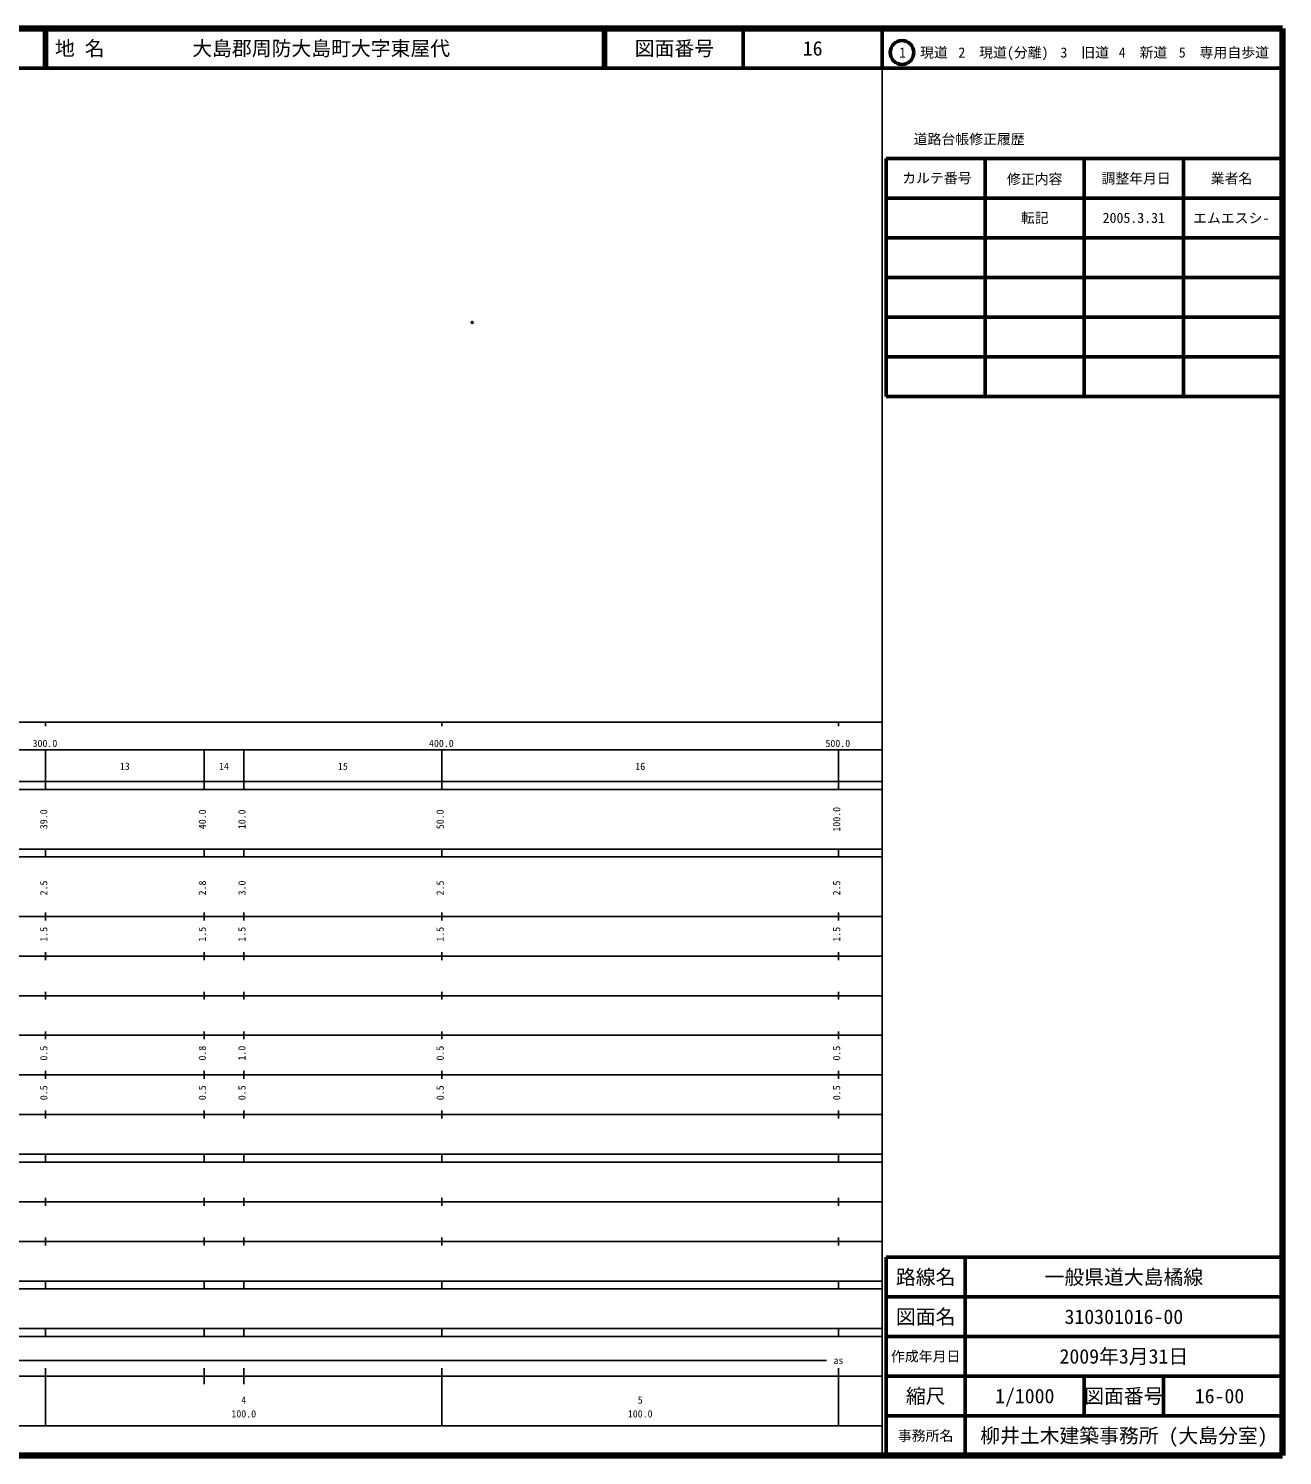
# Model space of a CAD drawing. Units: millimetres on the paper. Extents: x 40 to 680, y 20 to 380.
# Drawn here: x 363.7 to 680, y 20 to 380 of the extents above; entities that cross this region are included whole.
import ezdxf
from ezdxf.enums import TextEntityAlignment as Align

# ---------------------------------------------------------------- set-up
doc = ezdxf.new("R2010")
doc.units = ezdxf.units.MM
doc.header["$PDMODE"] = 32
doc.header["$PDSIZE"] = 0.5
doc.layers.add('M-OTRS', color=6, linetype='Continuous')
doc.layers.add('M-TTL-TXT', color=7, linetype='Continuous')
for name, color, linetype, lineweight in [('M-TTL', 2, 'Continuous', 140), ('M-TTL-BAND', 7, 'Continuous', 25), ('M-TTL-FRAM', 2, 'Continuous', 50), ('M-TTL-LINE', 7, 'Continuous', 50)]:
    doc.layers.add(name, color=color, linetype=linetype, lineweight=lineweight)
doc.styles.add('ＭＳ ゴシック', font='')
doc.styles.get('ＭＳ ゴシック').set_extended_font_data('MS Gothic')

msp = doc.modelspace()

# ---------------------------------------------------------------- linework, layer by layer
at = {"layer": 'M-OTRS'}
msp.add_point((475.622, 305.867), dxfattribs=at)
at = {"layer": 'M-TTL'}
for p, q in [((680, 380), (40, 380)), ((680, 20), (680, 380)), ((40, 20), (680, 20))]:
    msp.add_line(p, q, dxfattribs=at)
at = {"layer": 'M-TTL-BAND'}
for p, q in [((579, 20), (579, 370)), ((40, 205), (579, 205)), ((368, 205), (368, 204)), ((468, 205), (468, 204)), ((568, 205), (568, 204)), ((68, 198), (579, 198)), ((368, 188), (368, 198)), ((408, 188), (408, 198)), ((418, 188), (418, 198)), ((468, 188), (468, 198)), ((568, 188), (568, 198)), ((40, 190), (579, 190)), ((40, 188), (579, 188)), ((40, 173), (579, 173)), ((368, 171), (368, 173)), ((408, 171), (408, 173)), ((418, 171), (418, 173)), ((468, 171), (468, 173)), ((568, 171), (568, 173)), ((40, 171), (579, 171)), ((40, 156), (579, 156)), ((368, 155), (368, 157)), ((408, 155), (408, 157)), ((418, 155), (418, 157)), ((468, 155), (468, 157)), ((568, 155), (568, 157)), ((46, 146), (579, 146)), ((368, 145), (368, 147)), ((408, 145), (408, 147)), ((418, 145), (418, 147)), ((468, 145), (468, 147)), ((568, 145), (568, 147)), ((368, 135), (368, 137)), ((408, 135), (408, 137)), ((418, 135), (418, 137)), ((468, 135), (468, 137)), ((568, 135), (568, 137)), ((52, 136), (579, 136)), ((46, 126), (579, 126)), ((368, 125), (368, 127)), ((408, 125), (408, 127)), ((418, 125), (418, 127)), ((468, 125), (468, 127)), ((568, 125), (568, 127)), ((52, 116), (579, 116)), ((368, 115), (368, 117)), ((408, 115), (408, 117)), ((418, 115), (418, 117)), ((468, 115), (468, 117)), ((568, 115), (568, 117)), ((46, 106), (579, 106)), ((368, 105), (368, 107)), ((408, 105), (408, 107)), ((418, 105), (418, 107)), ((468, 105), (468, 107)), ((568, 105), (568, 107)), ((40, 96), (579, 96)), ((40, 94), (579, 94)), ((368, 94), (368, 96)), ((408, 94), (408, 96)), ((418, 94), (418, 96)), ((468, 94), (468, 96)), ((568, 94), (568, 96)), ((49, 84), (579, 84)), ((368, 83), (368, 85)), ((408, 83), (408, 85)), ((418, 83), (418, 85)), ((468, 83), (468, 85)), ((568, 83), (568, 85)), ((40, 74), (579, 74)), ((368, 73), (368, 75)), ((408, 73), (408, 75)), ((418, 73), (418, 75)), ((468, 73), (468, 75)), ((568, 73), (568, 75)), ((40, 64), (579, 64)), ((40, 62), (579, 62)), ((368, 62), (368, 64)), ((408, 62), (408, 64)), ((418, 62), (418, 64)), ((468, 62), (468, 64)), ((568, 62), (568, 64)), ((40, 52), (579, 52)), ((368, 50), (368, 52)), ((408, 50), (408, 52)), ((418, 50), (418, 52)), ((468, 50), (468, 52)), ((568, 50), (568, 52)), ((40, 50), (579, 50)), ((71, 44), (565, 44)), ((40, 40), (579, 40)), ((368, 27.5), (368, 42)), ((408, 38), (408, 42)), ((418, 38), (418, 42)), ((468, 27.5), (468, 42)), ((568, 27.5), (568, 42)), ((68, 27.5), (579, 27.5))]:
    msp.add_line(p, q, dxfattribs=at)
at = {"layer": 'M-TTL-FRAM'}
for p, q in [((580, 347.197), (580, 287.197)), ((580, 347.197), (680, 347.197)), ((580, 287.197), (680, 287.197)), ((680, 70), (580, 70)), ((580, 70), (580, 20))]:
    msp.add_line(p, q, dxfattribs=at)
at = {"layer": 'M-TTL-LINE'}
for p, q in [((367.75, 380), (367.75, 370)), ((368.25, 380), (368.25, 370)), ((508.747, 380), (508.747, 370)), ((509.247, 380), (509.247, 370)), ((543.997, 380), (543.997, 370)), ((579, 380), (579, 370)), ((40, 370), (680, 370)), ((605, 347.197), (605, 287.197)), ((630, 347.197), (630, 287.197)), ((655, 347.197), (655, 287.197)), ((580, 337.197), (680, 337.197)), ((580, 327.197), (680, 327.197)), ((580, 317.197), (680, 317.197)), ((580, 307.197), (680, 307.197)), ((580, 297.197), (680, 297.197)), ((600, 70), (600, 20)), ((680, 60), (580, 60)), ((680, 50), (580, 50)), ((680, 40), (580, 40)), ((630, 40), (630, 30)), ((650, 40), (650, 30)), ((680, 30), (580, 30))]:
    msp.add_line(p, q, dxfattribs=at)
msp.add_circle((584.031, 373.958), 3, dxfattribs=at)

# ---------------------------------------------------------------- texts
at = {"layer": 'M-TTL-BAND', "style": 'ＭＳ ゴシック'}
for s, p in [('300.0', (367.844, 198.195)), ('400.0', (467.844, 198.195)), ('500.0', (567.844, 198.195)), ('13', (388, 192.405)), ('14', (413, 192.405)), ('15', (443, 192.405)), ('16', (518, 192.405)), ('as', (568, 42.5)), ('4', (418, 32.523)), ('5', (518, 32.523)), ('100.0', (418, 29.033)), ('100.0', (518, 29.033))]:
    msp.add_text(s, height=1.833, dxfattribs=at).set_placement(p, align=Align.BOTTOM_CENTER)
for s, p in [('39.0', (369, 180.5)), ('40.0', (409, 180.5)), ('10.0', (419, 180.5)), ('50.0', (469, 180.5)), ('100.0', (569, 180.5)), ('2.5', (369, 163.174)), ('2.8', (409, 163.174)), ('3.0', (419, 163.174)), ('2.5', (469, 163.174)), ('2.5', (569, 163.174)), ('1.5', (369, 151.5)), ('1.5', (409, 151.5)), ('1.5', (419, 151.5)), ('1.5', (469, 151.5)), ('1.5', (569, 151.5)), ('0.5', (369, 121.5)), ('0.8', (409, 121.5)), ('1.0', (419, 121.5)), ('0.5', (469, 121.5)), ('0.5', (569, 121.5)), ('0.5', (369, 111.5)), ('0.5', (409, 111.5)), ('0.5', (419, 111.5)), ('0.5', (469, 111.5)), ('0.5', (569, 111.5))]:
    msp.add_text(s, height=1.833, rotation=90, dxfattribs=at).set_placement(p, align=Align.BOTTOM_CENTER)
at = {"layer": 'M-TTL-TXT', "style": 'ＭＳ ゴシック'}
for s, p in [('地 名', (370.38, 375)), ('大島郡周防大島町大字東屋代', (405.024, 375))]:
    msp.add_text(s, height=3.666, dxfattribs=at).set_placement(p, align=Align.MIDDLE_LEFT)
for s, height, p in [('図面番号', 3.666, (526.622, 375)), ('16', 3.666, (561.497, 375)), ('1\u3000現道', 2.566, (589.448, 373.958)), ('2\u3000現道(分離)', 2.566, (609.619, 373.958)), ('3\u3000旧道', 2.566, (630.121, 373.958)), ('4\u3000新道', 2.566, (644.824, 373.958)), ('5\u3000専用自歩道', 2.566, (665.228, 373.958)), ('道路台帳修正履歴', 2.566, (600.968, 352.113)), ('カルテ番号', 2.566, (592.839, 342.277)), ('修正内容', 2.566, (617.509, 342.023)), ('調整年月日', 2.566, (643.089, 342.197)), ('業者名', 2.566, (667.134, 342.197)), ('転記', 2.566, (617.5, 332.245)), ('2005.3.31', 2.566, (642.5, 332.245)), ('エムエスシ-', 2.566, (667.077, 332.189)), ('路線名', 3.666, (590, 65)), ('路線名', 3.666, (590, 65)), ('一般県道大島橘線', 3.666, (640, 65)), ('図面名', 3.666, (590, 55)), ('図面名', 3.666, (590, 55)), ('310301016-00', 3.666, (640, 55)), ('2009年3月31日', 3.666, (640, 45)), ('作成年月日', 2.566, (590, 45)), ('作成年月日', 2.566, (590, 45)), ('縮尺', 3.666, (590, 35)), ('縮尺', 3.666, (590, 35)), ('1/1000', 3.666, (615, 35)), ('図面番号', 3.666, (640, 35)), ('図面番号', 3.666, (640, 35)), ('16-00', 3.666, (664.125, 35)), ('事務所名', 2.566, (590, 25)), ('事務所名', 2.566, (590, 25)), ('柳井土木建築事務所 (大島分室)', 3.666, (640, 25))]:
    msp.add_text(s, height=height, dxfattribs=at).set_placement(p, align=Align.MIDDLE_CENTER)

doc.saveas('drawing.dxf')
